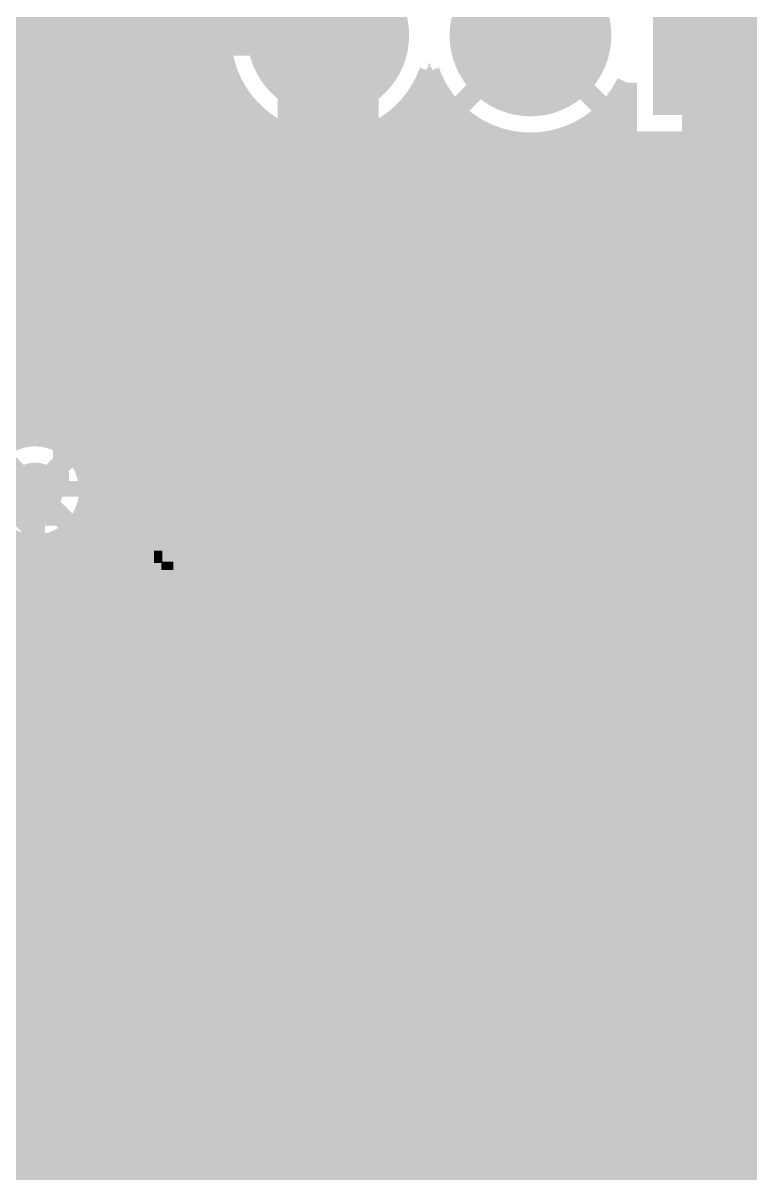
# Model space of a CAD drawing. Extents: x -5 to 112, y -62 to 71.
# Drawn here: x 66.02 to 75.15, y 39.69 to 54.13 of the extents above; entities that cross this region are included whole.
import ezdxf

# ---------------------------------------------------------------- set-up
doc = ezdxf.new("R2010")
doc.units = 0
doc.header["$MEASUREMENT"] = 0
doc.layers.get('0').update_dxf_attribs({"linetype": 'CONTINUOUS'})
for name, color, linetype in [('25-336-0_BOT', 7, 'CONTINUOUS'), ('25-336-0_DRD', 7, 'CONTINUOUS'), ('25-336-0_DRL', 2, 'CONTINUOUS'), ('25-336-0_IN1', 4, 'CONTINUOUS'), ('25-336-0_IN2', 3, 'CONTINUOUS'), ('25-336-0_SMB', 5, 'CONTINUOUS'), ('25-336-0_SMT', 10, 'CONTINUOUS'), ('25-336-0_SPT', 14, 'CONTINUOUS'), ('25-336-0_SST', 9, 'CONTINUOUS'), ('25-336-0_TOP', 12, 'CONTINUOUS'), ('THRUHOLE_TAP', 8, 'CONTINUOUS')]:
    doc.layers.add(name, color=color, linetype=linetype)

# ---------------------------------------------------------------- blocks, each defined once
blk = doc.blocks.new('ROUND_14')
at = {"const_width": 1.016}
blk.add_lwpolyline([(-0.508, 0, 1), (0.508, 0, 1)], format="xyb", close=True, dxfattribs=at)
blk = doc.blocks.new('SQUARE_19')
blk.add_solid([(0.99949, 0.99949), (0.99949, -0.99949), (-0.99949, 0.99949), (-0.99949, -0.99949)])
blk = doc.blocks.new('ROUND_11')
at = {"const_width": 0.35052}
blk.add_lwpolyline([(-0.17526, 0, 1), (0.17526, 0, 1)], format="xyb", close=True, dxfattribs=at)
blk = doc.blocks.new('ROUND_75')
at = {"const_width": 0.54991}
blk.add_lwpolyline([(-0.274954, 0, 1), (0.274954, 0, 1)], format="xyb", close=True, dxfattribs=at)
blk = doc.blocks.new('ROUND_81')
at = {"const_width": 0.10033}
blk.add_lwpolyline([(-0.050164, 0, 1), (0.050164, 0, 1)], format="xyb", close=True, dxfattribs=at)
blk = doc.blocks.new('ROUND_82')
at = {"const_width": 0.10033}
blk.add_lwpolyline([(-0.050164, 0, 1), (0.050164, 0, 1)], format="xyb", close=True, dxfattribs=at)
blk = doc.blocks.new('ROUND_65')
at = {"const_width": 0.35052}
blk.add_lwpolyline([(-0.17526, 0, 1), (0.17526, 0, 1)], format="xyb", close=True, dxfattribs=at)
blk = doc.blocks.new('ROUND_68')
at = {"const_width": 0.35052}
blk.add_lwpolyline([(-0.17526, 0, 1), (0.17526, 0, 1)], format="xyb", close=True, dxfattribs=at)
blk = doc.blocks.new('RECTANGLE_2')
blk.add_solid([(0.4826, 0.4064), (0.4826, -0.4064), (-0.4826, 0.4064), (-0.4826, -0.4064)])
blk = doc.blocks.new('RECTANGLE_8')
blk.add_solid([(1.12522, 1.14935), (1.12522, -1.14935), (-1.12522, 1.14935), (-1.12522, -1.14935)])
blk = doc.blocks.new('RECTANGLE_20')
blk.add_solid([(0.63627, 0.51308), (0.63627, -0.51308), (-0.63627, 0.51308), (-0.63627, -0.51308)])
blk = doc.blocks.new('ROUND_73')
at = {"const_width": 0.10033}
blk.add_lwpolyline([(-0.050164, 0, 1), (0.050164, 0, 1)], format="xyb", close=True, dxfattribs=at)

msp = doc.modelspace()

# ---------------------------------------------------------------- linework, layer by layer
at = {"layer": '25-336-0_BOT', "const_width": 0.254}
for points in [[(65.9892, 70.231), (65.9892, 48.91532)], [(66.2178, 70.231), (66.2178, 48.93818)], [(66.4464, 70.231), (66.4464, 48.87976)], [(66.675, 70.231), (66.675, 48.71212)], [(66.9036, 70.231), (66.9036, 29.3116)], [(67.1322, 70.231), (67.1322, 29.35732)], [(67.3608, 70.231), (67.3608, 29.36748)], [(67.5894, 70.231), (67.5894, 29.34208)], [(67.818, 70.231), (67.818, 29.27604)], [(68.0466, 70.231), (68.0466, 29.16428)], [(68.2752, 70.231), (68.2752, 28.9941)], [(68.5038, 70.231), (68.5038, 28.7274)], [(71.4375, 54.9275), (72.39, 53.975)], [(73.3425, 54.9275), (72.39, 53.975)], [(68.51904, 54.1782), (60.98032, 54.1782)], [(68.5038, 53.9496), (60.86856, 53.9496)], [(71.4375, 53.0225), (72.39, 53.975)], [(73.3425, 53.0225), (72.39, 53.975)], [(68.52666, 53.721), (60.5663, 53.721)], [(68.5927, 53.4924), (53.48732, 53.4924)], [(71.1327, 53.4924), (71.1073, 53.4924)], [(73.59904, 53.38318), (73.59904, 52.64404)], [(68.707, 53.2638), (54.1274, 53.2638)], [(68.7324, 53.22316), (68.7324, 28.08732)], [(71.247, 53.2638), (70.993, 53.2638)], [(71.0184, 53.30698), (71.0184, 29.37002)], [(71.247, 53.2638), (71.247, 29.37002)], [(73.533, 53.2638), (73.533, 29.37002)], [(73.59904, 53.2638), (73.533, 53.2638)], [(68.8848, 53.0352), (54.3941, 53.0352)], [(71.4248, 53.0352), (70.81266, 53.0352)], [(73.59904, 53.0352), (73.35266, 53.0352)], [(68.961, 52.96408), (68.961, 27.432)], [(70.7898, 53.0098), (70.7898, 27.432)], [(71.4756, 52.98694), (71.4756, 29.37002)], [(73.3044, 52.98694), (73.3044, 29.37002)], [(69.18198, 52.8066), (54.56428, 52.8066)], [(69.1896, 52.80152), (69.1896, 27.432)], [(71.72198, 52.8066), (70.51802, 52.8066)], [(70.5612, 52.832), (70.5612, 27.432)], [(71.7042, 52.81676), (71.7042, 29.37002)], [(73.59904, 52.8066), (73.05802, 52.8066)], [(73.0758, 52.81676), (73.0758, 29.37002)], [(69.4182, 52.69992), (69.4182, 27.432)], [(69.6468, 52.64404), (69.6468, 27.432)], [(69.8754, 52.6288), (69.8754, 27.432)], [(70.104, 52.65166), (70.104, 27.432)], [(70.3326, 52.7177), (70.3326, 27.432)], [(71.9328, 52.70754), (71.9328, 29.37002)], [(72.1614, 52.64912), (72.1614, 29.37002)], [(72.39, 52.6288), (72.39, 29.37002)], [(72.6186, 52.64912), (72.6186, 29.37002)], [(72.8472, 52.70754), (72.8472, 29.37002)], [(76.26096, 52.64404), (73.59904, 52.64404)], [(73.7616, 52.64404), (73.7616, 29.37002)], [(73.9902, 52.64404), (73.9902, 27.432)], [(74.2188, 52.64404), (74.2188, 27.432)], [(74.4474, 52.64404), (74.4474, 27.432)], [(74.676, 52.64404), (74.676, 27.432)], [(74.9046, 52.64404), (74.9046, 27.432)], [(75.1332, 52.64404), (75.1332, 27.432)], [(91.74988, 52.578), (54.67604, 52.578)], [(91.78544, 52.3494), (54.74208, 52.3494)], [(91.85402, 52.1208), (54.76748, 52.1208)], [(91.96578, 51.8922), (54.75732, 51.8922)], [(90.18778, 51.6636), (54.7116, 51.6636)], [(89.82202, 51.435), (54.62016, 51.435)], [(89.59596, 51.2064), (54.48046, 51.2064)], [(89.44356, 50.9778), (54.26202, 50.9778)], [(89.33942, 50.7492), (53.88864, 50.7492)], [(89.27592, 50.5206), (51.9557, 50.5206)], [(89.24544, 50.292), (52.0954, 50.292)], [(89.25052, 50.0634), (52.324, 50.0634)], [(89.28862, 49.8348), (52.5526, 49.8348)], [(89.35974, 49.6062), (61.81598, 49.6062)], [(89.47404, 49.3776), (62.04712, 49.3776)], [(89.64168, 49.149), (62.13602, 49.149)], [(66.00444, 48.9204), (62.13856, 48.9204)], [(89.8906, 48.9204), (66.32702, 48.9204)], [(90.3224, 48.6918), (66.69278, 48.6918)], [(91.9353, 48.4632), (66.8147, 48.4632)], [(66.167, 36.957), (66.167, 48.26)], [(91.8337, 48.2346), (66.84518, 48.2346)], [(91.77274, 48.006), (66.79692, 48.006)], [(66.6242, 47.75708), (66.6242, 37.45992)], [(91.7448, 47.7774), (66.64452, 47.7774)], [(66.675, 47.80788), (66.675, 37.40912)], [(91.75242, 47.5488), (66.6242, 47.5488)], [(91.79052, 47.3202), (66.6242, 47.3202)], [(91.86672, 47.0916), (66.6242, 47.0916)], [(91.98356, 46.863), (66.6242, 46.863)], [(92.15374, 46.6344), (66.6242, 46.6344)], [(92.41028, 46.4058), (66.6242, 46.4058)], [(92.86748, 46.1772), (66.6242, 46.1772)], [(99.2886, 45.9486), (66.6242, 45.9486)], [(99.06, 45.72), (66.6242, 45.72)], [(98.8314, 45.4914), (66.6242, 45.4914)], [(98.6028, 45.2628), (66.6242, 45.2628)], [(98.3742, 45.0342), (66.6242, 45.0342)], [(98.298, 44.8056), (66.6242, 44.8056)], [(98.298, 44.577), (66.6242, 44.577)], [(98.298, 44.3484), (66.6242, 44.3484)], [(98.298, 44.1198), (66.6242, 44.1198)], [(98.298, 43.8912), (66.6242, 43.8912)], [(98.298, 43.6626), (66.6242, 43.6626)], [(98.298, 43.434), (66.6242, 43.434)], [(98.298, 43.2054), (66.6242, 43.2054)], [(98.298, 42.9768), (66.6242, 42.9768)], [(98.298, 42.7482), (66.6242, 42.7482)], [(98.298, 42.5196), (66.6242, 42.5196)], [(98.298, 42.291), (66.6242, 42.291)], [(98.298, 42.0624), (66.6242, 42.0624)], [(98.298, 41.8338), (66.6242, 41.8338)], [(98.298, 41.6052), (66.6242, 41.6052)], [(98.298, 41.3766), (66.6242, 41.3766)], [(98.298, 41.148), (66.6242, 41.148)], [(98.298, 40.9194), (66.6242, 40.9194)], [(98.298, 40.6908), (66.6242, 40.6908)], [(98.298, 40.4622), (66.6242, 40.4622)], [(98.298, 40.2336), (66.6242, 40.2336)], [(87.81288, 40.005), (66.6242, 40.005)], [(87.64524, 39.7764), (66.6242, 39.7764)]]:
    msp.add_lwpolyline(points, dxfattribs=at)
for points in [[(69.85, 55.3212, 0.4142136), (68.5038, 53.975)], [(68.5038, 53.975, 0.4142136), (69.85, 52.6288)], [(69.85, 52.6288, 0.3182174), (71.12, 53.52796)], [(71.12, 53.52796, 0.3182175), (72.39, 52.6288)], [(72.39, 52.6288, 0.2863608), (73.59904, 53.38318)], [(66.167, 48.94072, 0.4142136), (65.48628, 48.26)], [(66.84772, 48.26, 0.4142136), (66.167, 48.94072)], [(66.6242, 47.75708, 0.2113087), (66.84668, 48.26)]]:
    msp.add_lwpolyline(points, format="xyb", dxfattribs=at)
at = {"layer": '25-336-0_DRD', "const_width": 0.254}
for points in [[(69.215, 54.61), (69.215, 53.34)], [(69.85, 54.61), (69.85, 53.34)], [(70.485, 53.34), (70.485, 54.61)], [(71.755, 54.61), (71.755, 53.34)], [(72.39, 54.61), (72.39, 53.34)], [(73.025, 53.34), (73.025, 54.61)], [(74.295, 54.61), (74.295, 53.34)], [(74.93, 54.61), (74.93, 53.34)], [(70.485, 53.975), (69.215, 53.975)], [(73.025, 53.975), (71.755, 53.975)], [(75.565, 53.975), (74.295, 53.975)], [(69.215, 53.34), (70.485, 53.34)], [(71.755, 53.34), (73.025, 53.34)], [(74.295, 53.34), (75.565, 53.34)], [(68.1482, 51.3588), (65.6082, 48.8188)], [(68.1482, 48.8188), (65.6082, 51.3588)], [(68.1482, 51.3588), (65.6082, 48.8188)], [(68.1482, 48.8188), (65.6082, 51.3588)], [(68.1482, 51.3588), (65.6082, 48.8188)], [(68.1482, 48.8188), (65.6082, 51.3588)], [(66.167, 50.292), (63.627, 47.752)], [(66.167, 47.752), (63.627, 50.292)], [(67.437, 49.53), (64.897, 46.99)], [(67.437, 46.99), (64.897, 49.53)], [(73.66, 45.72), (71.12, 43.18)], [(73.66, 43.18), (71.12, 45.72)], [(73.66, 45.72), (71.12, 43.18)], [(73.66, 43.18), (71.12, 45.72)], [(68.48856, 42.6339), (65.94856, 40.0939)], [(68.48856, 40.0939), (65.94856, 42.6339)], [(72.4789, 42.6339), (69.9389, 40.0939)], [(72.4789, 40.0939), (69.9389, 42.6339)], [(75.0062, 42.4688), (72.4662, 39.9288)], [(75.0062, 39.9288), (72.4662, 42.4688)], [(75.0062, 42.4688), (72.4662, 39.9288)], [(75.0062, 39.9288), (72.4662, 42.4688)]]:
    msp.add_lwpolyline(points, dxfattribs=at)
at = {"layer": '25-336-0_IN1', "const_width": 0.254}
for points in [[(66.0146, 69.85), (66.0146, 48.92294)], [(66.2432, 69.85), (66.2432, 48.93564)], [(66.4718, 69.85), (66.4718, 48.86706)], [(66.7004, 69.85), (66.7004, 48.68164)], [(66.929, 69.85), (66.929, 29.31668)], [(67.1576, 69.85), (67.1576, 29.3624)], [(67.3862, 69.85), (67.3862, 29.36748)], [(67.6148, 69.85), (67.6148, 29.337)], [(67.8434, 69.85), (67.8434, 29.26588)], [(68.072, 69.85), (68.072, 29.14904)], [(68.3006, 69.85), (68.3006, 28.97124)], [(68.5292, 69.85), (68.5292, 54.23408)], [(71.4375, 54.9275), (72.39, 53.975)], [(73.3425, 54.9275), (72.39, 53.975)], [(68.51904, 54.1782), (60.98032, 54.1782)], [(68.5038, 53.9496), (60.86856, 53.9496)], [(71.4375, 53.0225), (72.39, 53.975)], [(73.3425, 53.0225), (72.39, 53.975)], [(68.52666, 53.721), (60.5663, 53.721)], [(68.5292, 53.71338), (68.5292, 28.68676)], [(68.5927, 53.4924), (53.48732, 53.4924)], [(71.1327, 53.4924), (71.1073, 53.4924)], [(71.0438, 53.3527), (71.0438, 29.37002)], [(73.59904, 53.38318), (73.59904, 52.64404)], [(68.707, 53.2638), (54.1274, 53.2638)], [(68.7578, 53.1876), (68.7578, 28.067)], [(71.247, 53.2638), (70.993, 53.2638)], [(71.2724, 53.22316), (71.2724, 29.37002)], [(73.59904, 53.2638), (73.533, 53.2638)], [(73.5584, 53.30698), (73.5584, 29.37002)], [(68.8848, 53.0352), (54.3941, 53.0352)], [(71.4248, 53.0352), (70.81266, 53.0352)], [(70.8152, 53.0352), (70.8152, 28.067)], [(73.59904, 53.0352), (73.35266, 53.0352)], [(68.9864, 52.94122), (68.9864, 28.067)], [(71.501, 52.96408), (71.501, 29.37002)], [(73.3298, 53.0098), (73.3298, 29.37002)], [(69.18198, 52.8066), (54.56428, 52.8066)], [(69.215, 52.78882), (69.215, 28.067)], [(71.72198, 52.8066), (70.51802, 52.8066)], [(70.5866, 52.84724), (70.5866, 28.067)], [(71.7296, 52.80152), (71.7296, 29.37002)], [(73.59904, 52.8066), (73.05802, 52.8066)], [(73.1012, 52.832), (73.1012, 29.37002)], [(69.4436, 52.6923), (69.4436, 28.067)], [(69.6722, 52.63896), (69.6722, 28.067)], [(69.9008, 52.6288), (69.9008, 28.067)], [(70.1294, 52.65674), (70.1294, 28.067)], [(70.358, 52.72786), (70.358, 28.067)], [(71.9582, 52.69992), (71.9582, 29.37002)], [(72.1868, 52.64404), (72.1868, 29.37002)], [(72.4154, 52.6288), (72.4154, 29.37002)], [(72.644, 52.65166), (72.644, 29.37002)], [(72.8726, 52.7177), (72.8726, 29.37002)], [(76.26096, 52.64404), (73.59904, 52.64404)], [(73.787, 52.64404), (73.787, 29.37002)], [(74.0156, 52.64404), (74.0156, 28.067)], [(74.2442, 52.64404), (74.2442, 28.067)], [(74.4728, 52.64404), (74.4728, 28.067)], [(74.7014, 52.64404), (74.7014, 28.067)], [(74.93, 52.64404), (74.93, 28.067)], [(75.1586, 52.64404), (75.1586, 28.067)], [(91.74988, 52.578), (54.67604, 52.578)], [(91.78544, 52.3494), (54.74208, 52.3494)], [(91.85402, 52.1208), (54.76748, 52.1208)], [(91.96578, 51.8922), (54.75732, 51.8922)], [(90.18778, 51.6636), (54.7116, 51.6636)], [(89.82202, 51.435), (54.62016, 51.435)], [(89.59596, 51.2064), (54.48046, 51.2064)], [(89.44356, 50.9778), (54.26202, 50.9778)], [(89.33942, 50.7492), (53.88864, 50.7492)], [(89.27592, 50.5206), (45.88764, 50.5206)], [(89.24544, 50.292), (33.83788, 50.292)], [(89.25052, 50.0634), (33.57372, 50.0634)], [(89.28862, 49.8348), (31.3182, 49.8348)], [(89.35974, 49.6062), (61.81598, 49.6062)], [(89.47404, 49.3776), (62.04712, 49.3776)], [(89.64168, 49.149), (62.13602, 49.149)], [(66.00444, 48.9204), (62.13856, 48.9204)], [(89.8906, 48.9204), (66.32702, 48.9204)], [(90.3224, 48.6918), (66.69278, 48.6918)], [(91.9353, 48.4632), (66.8147, 48.4632)], [(91.8337, 48.2346), (66.84518, 48.2346)], [(91.77274, 48.006), (66.79692, 48.006)], [(66.7004, 47.83836), (66.7004, 37.37864)], [(91.7448, 47.7774), (66.64452, 47.7774)], [(91.75242, 47.5488), (64.2874, 47.5488)], [(66.0146, 47.59706), (66.0146, 37.61994)], [(66.2432, 47.58436), (66.2432, 37.63264)], [(66.4718, 47.65294), (66.4718, 37.56406)], [(91.79052, 47.3202), (64.5541, 47.3202)], [(91.86672, 47.0916), (64.72428, 47.0916)], [(91.98356, 46.863), (64.83604, 46.863)], [(92.15374, 46.6344), (64.90208, 46.6344)], [(92.41028, 46.4058), (64.92748, 46.4058)], [(92.86748, 46.1772), (64.91732, 46.1772)], [(99.441, 45.9486), (64.8716, 45.9486)], [(99.441, 45.72), (64.78016, 45.72)], [(99.441, 45.4914), (64.64046, 45.4914)], [(99.441, 45.2628), (64.42202, 45.2628)], [(99.441, 45.0342), (64.04864, 45.0342)], [(99.441, 44.8056), (55.15864, 44.8056)], [(99.441, 44.577), (53.0479, 44.577)], [(99.441, 44.3484), (53.07838, 44.3484)], [(99.441, 44.1198), (60.83808, 44.1198)], [(99.441, 43.8912), (61.04636, 43.8912)], [(99.441, 43.6626), (61.12256, 43.6626)], [(99.441, 43.434), (61.12002, 43.434)], [(99.441, 43.2054), (61.03112, 43.2054)], [(99.441, 42.9768), (60.79998, 42.9768)], [(99.441, 42.7482), (42.42308, 42.7482)], [(99.4156, 42.5196), (36.99002, 42.5196)], [(99.187, 42.291), (34.95802, 42.291)], [(98.9584, 42.0624), (34.86912, 42.0624)], [(98.7298, 41.8338), (51.1175, 41.8338)], [(98.5012, 41.6052), (51.41976, 41.6052)], [(98.2726, 41.3766), (51.53152, 41.3766)], [(98.044, 41.148), (51.55438, 41.148)], [(97.8154, 40.9194), (51.49596, 40.9194)], [(97.5868, 40.6908), (51.32832, 40.6908)], [(97.3582, 40.4622), (61.81598, 40.4622)], [(97.1296, 40.2336), (62.04712, 40.2336)], [(87.81288, 40.005), (62.13602, 40.005)], [(87.64524, 39.7764), (62.13856, 39.7764)]]:
    msp.add_lwpolyline(points, dxfattribs=at)
for points in [[(69.85, 55.3212, 0.4142136), (68.5038, 53.975)], [(68.5038, 53.975, 0.4142136), (69.85, 52.6288)], [(69.85, 52.6288, 0.3182174), (71.12, 53.52796)], [(71.12, 53.52796, 0.3182175), (72.39, 52.6288)], [(72.39, 52.6288, 0.2863608), (73.59904, 53.38318)], [(66.167, 48.94072, 0.4142136), (65.48628, 48.26)], [(66.84772, 48.26, 0.4142136), (66.167, 48.94072)], [(65.48628, 48.26, 0.4142136), (66.167, 47.57928)], [(66.167, 47.57928, 0.4142136), (66.84772, 48.26)]]:
    msp.add_lwpolyline(points, format="xyb", dxfattribs=at)
at = {"layer": '25-336-0_IN2', "const_width": 0.254}
for points in [[(66.0146, 69.85), (66.0146, 48.92294)], [(66.2432, 69.85), (66.2432, 48.93564)], [(66.4718, 69.85), (66.4718, 48.86706)], [(66.7004, 69.85), (66.7004, 48.68164)], [(66.929, 69.85), (66.929, 29.31668)], [(67.1576, 69.85), (67.1576, 29.3624)], [(67.3862, 69.85), (67.3862, 29.36748)], [(67.6148, 69.85), (67.6148, 29.337)], [(67.8434, 69.85), (67.8434, 29.26588)], [(68.072, 69.85), (68.072, 29.14904)], [(68.3006, 69.85), (68.3006, 28.97124)], [(68.5292, 69.85), (68.5292, 54.23408)], [(71.4375, 54.9275), (72.39, 53.975)], [(73.3425, 54.9275), (72.39, 53.975)], [(68.51904, 54.1782), (60.98032, 54.1782)], [(68.5038, 53.9496), (60.86856, 53.9496)], [(71.4375, 53.0225), (72.39, 53.975)], [(73.3425, 53.0225), (72.39, 53.975)], [(68.52666, 53.721), (60.5663, 53.721)], [(68.5292, 53.71338), (68.5292, 28.68676)], [(68.5927, 53.4924), (53.48732, 53.4924)], [(71.1327, 53.4924), (71.1073, 53.4924)], [(71.0438, 53.3527), (71.0438, 29.37002)], [(73.59904, 53.38318), (73.59904, 52.64404)], [(68.707, 53.2638), (54.1274, 53.2638)], [(68.7578, 53.1876), (68.7578, 28.067)], [(71.247, 53.2638), (70.993, 53.2638)], [(71.2724, 53.22316), (71.2724, 29.37002)], [(73.59904, 53.2638), (73.533, 53.2638)], [(73.5584, 53.30698), (73.5584, 29.37002)], [(68.8848, 53.0352), (54.3941, 53.0352)], [(71.4248, 53.0352), (70.81266, 53.0352)], [(70.8152, 53.0352), (70.8152, 28.067)], [(73.59904, 53.0352), (73.35266, 53.0352)], [(68.9864, 52.94122), (68.9864, 28.067)], [(71.501, 52.96408), (71.501, 29.37002)], [(73.3298, 53.0098), (73.3298, 29.37002)], [(69.18198, 52.8066), (54.56428, 52.8066)], [(69.215, 52.78882), (69.215, 28.067)], [(71.72198, 52.8066), (70.51802, 52.8066)], [(70.5866, 52.84724), (70.5866, 28.067)], [(71.7296, 52.80152), (71.7296, 29.37002)], [(73.59904, 52.8066), (73.05802, 52.8066)], [(73.1012, 52.832), (73.1012, 29.37002)], [(69.4436, 52.6923), (69.4436, 28.067)], [(69.6722, 52.63896), (69.6722, 28.067)], [(69.9008, 52.6288), (69.9008, 28.067)], [(70.1294, 52.65674), (70.1294, 28.067)], [(70.358, 52.72786), (70.358, 28.067)], [(71.9582, 52.69992), (71.9582, 29.37002)], [(72.1868, 52.64404), (72.1868, 29.37002)], [(72.4154, 52.6288), (72.4154, 29.37002)], [(72.644, 52.65166), (72.644, 29.37002)], [(72.8726, 52.7177), (72.8726, 29.37002)], [(76.26096, 52.64404), (73.59904, 52.64404)], [(73.787, 52.64404), (73.787, 29.37002)], [(74.0156, 52.64404), (74.0156, 28.067)], [(74.2442, 52.64404), (74.2442, 28.067)], [(74.4728, 52.64404), (74.4728, 28.067)], [(74.7014, 52.64404), (74.7014, 28.067)], [(74.93, 52.64404), (74.93, 28.067)], [(75.1586, 52.64404), (75.1586, 28.067)], [(91.74988, 52.578), (54.67604, 52.578)], [(91.78544, 52.3494), (54.74208, 52.3494)], [(91.85402, 52.1208), (54.76748, 52.1208)], [(91.96578, 51.8922), (54.75732, 51.8922)], [(90.18778, 51.6636), (54.7116, 51.6636)], [(89.82202, 51.435), (54.62016, 51.435)], [(89.59596, 51.2064), (54.48046, 51.2064)], [(89.44356, 50.9778), (54.26202, 50.9778)], [(89.33942, 50.7492), (53.88864, 50.7492)], [(89.27592, 50.5206), (45.88764, 50.5206)], [(89.24544, 50.292), (33.83788, 50.292)], [(89.25052, 50.0634), (33.57372, 50.0634)], [(89.28862, 49.8348), (-3.937, 49.8348)], [(89.35974, 49.6062), (61.81598, 49.6062)], [(89.47404, 49.3776), (62.04712, 49.3776)], [(89.64168, 49.149), (62.13602, 49.149)], [(66.00444, 48.9204), (62.13856, 48.9204)], [(89.8906, 48.9204), (66.32702, 48.9204)], [(90.3224, 48.6918), (66.69278, 48.6918)], [(91.9353, 48.4632), (66.8147, 48.4632)], [(91.8337, 48.2346), (66.84518, 48.2346)], [(91.77274, 48.006), (66.79692, 48.006)], [(66.7004, 47.83836), (66.7004, 37.37864)], [(91.7448, 47.7774), (66.64452, 47.7774)], [(91.75242, 47.5488), (64.2874, 47.5488)], [(66.0146, 47.59706), (66.0146, 37.61994)], [(66.2432, 47.58436), (66.2432, 37.63264)], [(66.4718, 47.65294), (66.4718, 37.56406)], [(91.79052, 47.3202), (64.5541, 47.3202)], [(91.86672, 47.0916), (64.72428, 47.0916)], [(91.98356, 46.863), (64.83604, 46.863)], [(92.15374, 46.6344), (64.90208, 46.6344)], [(92.41028, 46.4058), (64.92748, 46.4058)], [(92.86748, 46.1772), (64.91732, 46.1772)], [(99.441, 45.9486), (64.8716, 45.9486)], [(99.441, 45.72), (64.78016, 45.72)], [(99.441, 45.4914), (64.64046, 45.4914)], [(99.441, 45.2628), (64.42202, 45.2628)], [(99.441, 45.0342), (64.04864, 45.0342)], [(99.441, 44.8056), (55.15864, 44.8056)], [(99.441, 44.577), (53.0479, 44.577)], [(99.441, 44.3484), (53.07838, 44.3484)], [(99.441, 44.1198), (60.83808, 44.1198)], [(99.441, 43.8912), (61.04636, 43.8912)], [(99.441, 43.6626), (61.12256, 43.6626)], [(99.441, 43.434), (61.12002, 43.434)], [(99.441, 43.2054), (61.03112, 43.2054)], [(99.441, 42.9768), (60.79998, 42.9768)], [(99.441, 42.7482), (42.42308, 42.7482)], [(99.4156, 42.5196), (36.99002, 42.5196)], [(99.187, 42.291), (34.95802, 42.291)], [(98.9584, 42.0624), (34.86912, 42.0624)], [(98.7298, 41.8338), (51.1175, 41.8338)], [(98.5012, 41.6052), (51.41976, 41.6052)], [(98.2726, 41.3766), (51.53152, 41.3766)], [(98.044, 41.148), (51.55438, 41.148)], [(97.8154, 40.9194), (51.49596, 40.9194)], [(97.5868, 40.6908), (51.32832, 40.6908)], [(97.3582, 40.4622), (61.81598, 40.4622)], [(97.1296, 40.2336), (62.04712, 40.2336)], [(87.81288, 40.005), (62.13602, 40.005)], [(87.64524, 39.7764), (62.13856, 39.7764)]]:
    msp.add_lwpolyline(points, dxfattribs=at)
for points in [[(69.85, 55.3212, 0.4142136), (68.5038, 53.975)], [(68.5038, 53.975, 0.4142136), (69.85, 52.6288)], [(69.85, 52.6288, 0.3182174), (71.12, 53.52796)], [(71.12, 53.52796, 0.3182175), (72.39, 52.6288)], [(72.39, 52.6288, 0.2863608), (73.59904, 53.38318)], [(66.167, 48.94072, 0.4142136), (65.48628, 48.26)], [(66.84772, 48.26, 0.4142136), (66.167, 48.94072)], [(65.48628, 48.26, 0.4142136), (66.167, 47.57928)], [(66.167, 47.57928, 0.4142136), (66.84772, 48.26)]]:
    msp.add_lwpolyline(points, format="xyb", dxfattribs=at)
at = {"layer": '25-336-0_SST'}
for points, const_width in [([(78.28534, 55.97398), (78.29042, 56.17464), (66.49466, 56.17464), (66.49466, 48.28032), (78.28534, 48.28032), (78.28534, 55.97398)], 0.20066), ([(64.95542, 53.5051), (64.95542, 53.98008), (65.63106, 53.5051), (65.80124, 53.5051), (65.97142, 53.56606), (65.97142, 53.92166), (65.80124, 53.98008)], 0.1524), ([(64.95542, 52.96408), (65.12306, 53.08346), (65.29324, 53.14188), (65.63106, 53.14188), (65.80124, 53.08346), (65.97142, 52.96408), (65.97142, 52.8447), (65.80124, 52.72786), (65.63106, 52.6669), (65.29324, 52.6669), (65.12306, 52.72786), (64.95542, 52.8447), (64.95542, 52.96408)], 0.1524), ([(66.2305, 49.3395), (66.2305, 52.2605), (64.5922, 52.2605), (64.5922, 49.3395), (66.2305, 49.3395)], 0.1524), ([(66.77406, 47.41926), (65.92824, 47.41926), (65.75806, 47.48022), (65.75806, 47.83582), (65.92824, 47.89424), (66.77406, 47.89424)], 0.1524), ([(73.2155, 44.8945), (73.2155, 47.8155), (71.5772, 47.8155), (71.5772, 44.8945), (73.2155, 44.8945)], 0.1524), ([(75.565, 43.942), (74.295, 43.942), (74.041, 44.196), (74.041, 47.498), (75.819, 47.498), (75.819, 44.196), (75.565, 43.942)], 0.1524), ([(67.7672, 47.42688), (67.66052, 47.42688)], 0.1524), ([(67.691, 47.43704), (67.691, 47.19066)], 0.1524), ([(67.82816, 47.36592), (67.82816, 47.26178)], 0.1524), ([(67.83832, 47.28972), (67.59194, 47.28972)], 0.1524), ([(66.26606, 46.64202), (66.43624, 46.58106), (66.60642, 46.58106), (66.77406, 46.64202), (66.77406, 46.99762), (66.60642, 47.05604), (66.43624, 47.05604), (66.26606, 46.99762), (66.26606, 46.64202), (66.09842, 46.58106), (65.92824, 46.58106), (65.75806, 46.64202), (65.75806, 46.99762), (65.92824, 47.05604), (66.09842, 47.05604), (66.26606, 46.99762)], 0.1524), ([(67.91452, 46.81474), (67.6148, 46.81474), (67.6148, 40.81526), (67.91452, 40.81526)], 0.1524), ([(70.51548, 46.81474), (70.8152, 46.81474), (70.8152, 40.81526), (70.51548, 40.81526)], 0.1524), ([(75.819, 45.466), (74.041, 45.466)], 0.1524), ([(67.6275, 44.958), (67.6275, 44.6405)], 0.1524), ([(70.8025, 44.958), (67.6275, 44.958)], 0.1524), ([(70.8025, 44.87926), (67.6275, 44.87926)], 0.1524), ([(67.7291, 44.958), (67.7291, 44.6405)], 0.1524), ([(67.86626, 44.958), (67.86626, 44.6405)], 0.1524), ([(68.00342, 44.958), (68.00342, 44.6405)], 0.1524), ([(68.14058, 44.958), (68.14058, 44.6405)], 0.1524), ([(68.27774, 44.958), (68.27774, 44.6405)], 0.1524), ([(68.4149, 44.958), (68.4149, 44.6405)], 0.1524), ([(68.55206, 44.958), (68.55206, 44.6405)], 0.1524), ([(68.68922, 44.958), (68.68922, 44.6405)], 0.1524), ([(68.82638, 44.958), (68.82638, 44.6405)], 0.1524), ([(68.96354, 44.958), (68.96354, 44.6405)], 0.1524), ([(69.1007, 44.958), (69.1007, 44.6405)], 0.1524), ([(69.23786, 44.958), (69.23786, 44.6405)], 0.1524), ([(69.37502, 44.958), (69.37502, 44.6405)], 0.1524), ([(69.51218, 44.958), (69.51218, 44.6405)], 0.1524), ([(69.64934, 44.958), (69.64934, 44.6405)], 0.1524), ([(69.7865, 44.958), (69.7865, 44.6405)], 0.1524), ([(69.92366, 44.958), (69.92366, 44.6405)], 0.1524), ([(70.06082, 44.958), (70.06082, 44.6405)], 0.1524), ([(70.19798, 44.958), (70.19798, 44.6405)], 0.1524), ([(70.33514, 44.958), (70.33514, 44.6405)], 0.1524), ([(70.4723, 44.958), (70.4723, 44.6405)], 0.1524), ([(70.60946, 44.958), (70.60946, 44.6405)], 0.1524), ([(70.74662, 44.958), (70.74662, 44.6405)], 0.1524), ([(70.8025, 44.958), (70.8025, 44.6405)], 0.1524), ([(70.8025, 44.7421), (67.6275, 44.7421)], 0.1524), ([(70.8025, 44.6405), (67.6275, 44.6405)], 0.1524), ([(71.47306, 44.0563), (71.30542, 44.11726), (71.30542, 44.47286), (71.47306, 44.53128), (72.15124, 44.53128), (72.32142, 44.47286), (72.32142, 44.11726), (72.15124, 44.0563)], 0.1524), ([(66.33972, 43.85818), (66.17208, 43.9166), (66.17208, 44.2722), (66.33972, 44.33062), (67.0179, 44.33062), (67.18808, 44.2722), (67.18808, 43.9166), (67.0179, 43.85818)], 0.1524), ([(72.83196, 44.33062), (72.83196, 43.97502), (73.16978, 43.85818), (73.51014, 43.85818), (73.84796, 43.97502), (73.84796, 44.33062)], 0.1524), ([(72.83196, 44.2722), (73.84796, 44.2722)], 0.1524), ([(71.30542, 43.2181), (71.30542, 43.69308), (71.98106, 43.2181), (72.15124, 43.2181), (72.32142, 43.27906), (72.32142, 43.63466), (72.15124, 43.69308)], 0.1524), ([(66.17208, 43.01998), (66.17208, 43.49242), (66.84772, 43.01998), (67.0179, 43.01998), (67.18808, 43.0784), (67.18808, 43.434), (67.0179, 43.49242)], 0.1524), ([(72.83196, 43.0784), (72.83196, 43.49242), (73.84796, 43.49242)], 0.1524), ([(74.1045, 43.3705), (74.1045, 40.4495), (75.7428, 40.4495), (75.7428, 43.3705), (74.1045, 43.3705)], 0.1524), ([(71.64324, 42.3799), (71.64324, 42.85488), (72.32142, 42.61866), (72.32142, 42.49928), (71.30542, 42.49928)], 0.1524), ([(72.83196, 42.2402), (72.83196, 42.71518), (73.51014, 42.2402), (73.67778, 42.2402), (73.84796, 42.29862), (73.84796, 42.65422), (73.67778, 42.71518)], 0.1524), ([(66.33972, 42.65422), (66.17208, 42.5958), (66.17208, 42.2402), (66.33972, 42.18178), (66.68008, 42.18178), (66.84772, 42.29862), (66.84772, 42.65422), (67.18808, 42.65422), (67.18808, 42.18178)], 0.1524), ([(73.1774, 41.20134), (73.1774, 40.84574), (73.34758, 40.72636), (73.51776, 40.72636), (73.6854, 40.84574), (73.6854, 41.20134), (72.6694, 41.20134)], 0.1524), ([(73.1774, 40.90416), (72.6694, 40.72636)], 0.1524), ([(72.83958, 40.36314), (72.6694, 40.24376), (72.6694, 40.00754), (72.83958, 39.88816), (73.00976, 39.88816), (73.34758, 40.12692), (73.6854, 39.88816), (73.6854, 40.36314)], 0.1524)]:
    msp.add_lwpolyline(points, dxfattribs=dict(at, const_width=const_width))
at = {"layer": '25-336-0_SST', "const_width": 0.1524}
for points in [[(67.71386, 47.43958, 0.4142136), (67.5894, 47.31512)], [(67.5894, 47.31512, 0.4142136), (67.71386, 47.19066)], [(67.84086, 47.31512, 0.4142136), (67.71386, 47.44212)], [(67.71386, 47.18812, 0.4142136), (67.84086, 47.31512)]]:
    msp.add_lwpolyline(points, format="xyb", dxfattribs=at)
at = {"layer": '25-336-0_TOP'}
for points, const_width in [([(71.4375, 54.9275), (72.39, 53.975)], 0.254), ([(73.3425, 54.9275), (72.39, 53.975)], 0.254), ([(62.992, 54.356), (69.469, 54.356), (69.85, 53.975)], 1.27), ([(72.39, 47.0662), (72.517, 47.1932), (72.517, 48.387), (69.85, 51.054), (69.85, 53.975)], 1.27), ([(78.74, 46.26356), (78.74, 46.355), (74.93, 50.165), (74.93, 53.975)], 1.27), ([(71.4375, 53.0225), (72.39, 53.975)], 0.254), ([(73.3425, 53.0225), (72.39, 53.975)], 0.254), ([(68.63588, 53.3908), (64.1858, 53.3908)], 0.254), ([(66.0146, 53.3908), (66.0146, 52.2478)], 0.254), ([(66.2432, 53.3908), (66.2432, 48.93564)], 0.254), ([(66.4718, 53.3908), (66.4718, 48.86706)], 0.254), ([(66.7004, 53.3908), (66.7004, 48.68164)], 0.254), ([(66.929, 53.3908), (66.929, 46.72076)], 0.254), ([(67.1576, 53.3908), (67.1576, 46.72076)], 0.254), ([(67.3862, 53.3908), (67.3862, 46.72076)], 0.254), ([(67.6148, 53.3908), (67.6148, 46.72076)], 0.254), ([(67.8434, 53.3908), (67.8434, 47.74438)], 0.254), ([(68.072, 53.3908), (68.072, 47.74438)], 0.254), ([(68.3006, 53.3908), (68.3006, 47.74438)], 0.254), ([(68.5292, 53.3908), (68.5292, 47.74438)], 0.254), ([(71.0438, 53.3527), (71.0438, 51.22418)], 0.254), ([(71.15302, 53.4416), (71.08444, 53.4416)], 0.254), ([(73.59904, 53.38318), (73.59904, 52.64404)], 0.254), ([(68.74002, 53.213), (57.5818, 53.213)], 0.254), ([(68.7578, 53.1876), (68.7578, 47.74438)], 0.254), ([(71.28002, 53.213), (70.95998, 53.213)], 0.254), ([(71.2724, 53.22316), (71.2724, 50.99558)], 0.254), ([(73.59904, 53.213), (73.49998, 53.213)], 0.254), ([(73.5584, 53.30698), (73.5584, 48.0314)], 0.254), ([(68.8848, 53.0352), (68.8848, 51.054)], 0.254), ([(70.8152, 53.0352), (70.8152, 51.45278)], 0.254), ([(68.8848, 52.9844), (64.1858, 52.9844)], 0.254), ([(71.47814, 52.9844), (70.8152, 52.9844)], 0.254), ([(71.501, 52.96408), (71.501, 50.76698)], 0.254), ([(73.59904, 52.9844), (73.30186, 52.9844)], 0.254), ([(73.3298, 53.0098), (73.3298, 48.9077)], 0.254), ([(68.8848, 52.7558), (64.1858, 52.7558)], 0.254), ([(71.8185, 52.7558), (70.8152, 52.7558)], 0.254), ([(71.7296, 52.80152), (71.7296, 50.53838)], 0.254), ([(73.59904, 52.7558), (72.9615, 52.7558)], 0.254), ([(73.1012, 52.832), (73.1012, 49.16678)], 0.254), ([(71.9582, 52.69992), (71.9582, 50.30978)], 0.254), ([(72.1868, 52.64404), (72.1868, 50.08118)], 0.254), ([(72.4154, 52.6288), (72.4154, 49.85258)], 0.254), ([(72.644, 52.65166), (72.644, 49.62398)], 0.254), ([(72.8726, 52.7177), (72.8726, 49.39538)], 0.254), ([(73.9648, 52.64404), (73.59904, 52.64404)], 0.254), ([(73.787, 52.64404), (73.787, 48.0314)], 0.254), ([(73.9648, 52.64404), (73.9648, 50.165)], 0.254), ([(68.8848, 52.5272), (65.3034, 52.5272)], 0.254), ([(73.9648, 52.5272), (70.8152, 52.5272)], 0.254), ([(68.8848, 52.2986), (65.532, 52.2986)], 0.254), ([(66.2178, 52.2478), (65.5828, 52.2478)], 0.254), ([(66.2178, 52.2478), (66.2178, 50.8254)], 0.254), ([(73.9648, 52.2986), (70.8152, 52.2986)], 0.254), ([(68.8848, 52.07), (66.2178, 52.07)], 0.254), ([(73.9648, 52.07), (70.8152, 52.07)], 0.254), ([(68.8848, 51.8414), (66.2178, 51.8414)], 0.254), ([(73.9648, 51.8414), (70.8152, 51.8414)], 0.254), ([(68.8848, 51.6128), (66.2178, 51.6128)], 0.254), ([(73.9648, 51.6128), (70.8152, 51.6128)], 0.254), ([(70.8152, 51.45278), (73.19264, 49.07534)], 0.254), ([(68.8848, 51.3842), (66.2178, 51.3842)], 0.254), ([(73.9648, 51.3842), (70.88378, 51.3842)], 0.254), ([(68.8848, 51.1556), (66.2178, 51.1556)], 0.254), ([(73.9648, 51.1556), (71.11238, 51.1556)], 0.254), ([(68.89242, 50.927), (66.2178, 50.927)], 0.254), ([(73.9648, 50.927), (71.34098, 50.927)], 0.254), ([(66.2178, 50.8254), (66.2178, 50.7746)], 0.254), ([(66.2178, 50.7746), (66.2178, 49.3522)], 0.254), ([(68.95338, 50.6984), (66.2178, 50.6984)], 0.254), ([(68.9864, 50.6222), (68.9864, 47.74438)], 0.254), ([(73.9648, 50.6984), (71.56958, 50.6984)], 0.254), ([(69.08038, 50.4698), (66.2178, 50.4698)], 0.254), ([(73.9648, 50.4698), (71.79818, 50.4698)], 0.254), ([(69.17436, 50.36566), (71.50608, 48.0314)], 0.254), ([(69.215, 50.32248), (69.215, 47.74438)], 0.254), ([(69.29628, 50.2412), (66.2178, 50.2412)], 0.254), ([(73.9648, 50.2412), (72.02678, 50.2412)], 0.254), ([(66.8782, 50.0888), (65.405, 50.0888)], 0.254), ([(65.405, 50.0888), (66.8782, 50.0888)], 0.254), ([(66.8782, 50.0888), (65.405, 50.0888)], 0.254), ([(66.2178, 50.0888), (65.405, 50.0888)], 0.254), ([(69.52488, 50.0126), (66.2178, 50.0126)], 0.254), ([(69.4436, 50.09388), (69.4436, 47.84344)], 0.254), ([(73.9775, 50.0126), (72.25538, 50.0126)], 0.254), ([(69.6722, 49.86528), (69.6722, 47.9679)], 0.254), ([(74.0156, 49.85512), (74.0156, 48.0314)], 0.254), ([(69.75348, 49.784), (66.2178, 49.784)], 0.254), ([(74.04354, 49.784), (72.48398, 49.784)], 0.254), ([(69.9008, 49.63668), (69.9008, 48.02378)], 0.254), ([(69.98208, 49.5554), (66.2178, 49.5554)], 0.254), ([(74.1807, 49.5554), (72.71258, 49.5554)], 0.254), ([(74.2442, 49.48428), (74.2442, 48.0314)], 0.254), ([(74.25436, 49.47666), (77.28458, 46.4439)], 0.254), ([(70.21068, 49.3268), (64.1858, 49.3268)], 0.254), ([(66.2178, 49.3522), (64.5922, 49.3522)], 0.254), ([(66.0146, 49.3522), (66.0146, 48.92294)], 0.254), ([(70.1294, 49.40808), (70.1294, 48.0314)], 0.254), ([(74.40168, 49.3268), (72.94118, 49.3268)], 0.254), ([(70.358, 49.17948), (70.358, 48.0314)], 0.254), ([(74.4728, 49.25568), (74.4728, 48.0314)], 0.254), ([(66.167, 48.26), (62.992, 48.26), (61.976, 47.244), (61.976, 45.974), (60.833, 44.831), (56.261, 44.831), (53.467, 47.625), (33.528, 47.625), (32.04718, 49.10582), (22.8981, 49.10582)], 0.254), ([(70.43928, 49.0982), (64.1858, 49.0982)], 0.254), ([(74.63028, 49.0982), (73.16978, 49.0982)], 0.254), ([(74.7014, 49.02708), (74.7014, 48.02632)], 0.254), ([(70.66788, 48.8696), (66.46672, 48.8696)], 0.254), ([(70.5866, 48.95088), (70.5866, 48.0314)], 0.254), ([(74.85888, 48.8696), (73.35266, 48.8696)], 0.254), ([(70.8152, 48.72228), (70.8152, 48.0314)], 0.254), ([(74.93, 48.79848), (74.93, 47.97298)], 0.254), ([(70.89648, 48.641), (66.73088, 48.641)], 0.254), ([(75.08748, 48.641), (73.44664, 48.641)], 0.254), ([(75.1586, 48.56988), (75.1586, 47.8536)], 0.254), ([(71.12508, 48.4124), (66.82994, 48.4124)], 0.254), ([(71.0438, 48.49368), (71.0438, 48.0314)], 0.254), ([(75.31608, 48.4124), (73.4822, 48.4124)], 0.254), ([(71.2724, 48.26508), (71.2724, 48.0314)], 0.254), ([(73.4822, 48.387), (73.4822, 48.0314)], 0.254), ([(71.35368, 48.1838), (66.84264, 48.1838)], 0.254), ([(75.54468, 48.1838), (73.4822, 48.1838)], 0.254), ([(71.50608, 48.0314), (70.0151, 48.0314)], 0.254), ([(74.5998, 48.0314), (73.4822, 48.0314)], 0.254), ([(66.7004, 47.83836), (66.7004, 46.72076)], 0.254), ([(69.63918, 47.9552), (66.77406, 47.9552)], 0.254), ([(75.77328, 47.9552), (74.97572, 47.9552)], 0.254), ([(67.75958, 47.7266), (66.58864, 47.7266)], 0.254), ([(69.3293, 47.74438), (67.75958, 47.74438)], 0.254), ([(67.75958, 47.74438), (67.75958, 46.72076)], 0.254), ([(66.0146, 47.59706), (66.0146, 46.72076)], 0.254), ([(66.2432, 47.58436), (66.2432, 46.72076)], 0.254), ([(66.4718, 47.65294), (66.4718, 46.72076)], 0.254), ([(72.39, 47.0662), (70.0151, 47.0662), (69.215, 46.26356)], 1.27), ([(72.39, 47.0662), (74.5998, 47.0662), (74.93, 46.736)], 1.27), ([(67.75958, 47.498), (64.35852, 47.498)], 0.254), ([(67.75958, 47.2694), (64.59982, 47.2694)], 0.254), ([(67.75958, 47.0408), (64.75476, 47.0408)], 0.254), ([(67.75958, 46.8122), (64.85382, 46.8122)], 0.254), ([(67.75958, 46.72076), (64.88176, 46.72076)], 0.254), ([(63.5, 46.355), (63.5889, 46.26356), (69.215, 46.26356)], 0.254), ([(70.67042, 46.101), (70.67042, 44.78528)], 0.254), ([(71.5772, 46.101), (70.67042, 46.101)], 0.254), ([(70.8152, 46.101), (70.8152, 40.3352)], 0.254), ([(71.0438, 46.101), (71.0438, 40.3352)], 0.254), ([(71.2724, 46.101), (71.2724, 40.3352)], 0.254), ([(71.501, 46.101), (71.501, 40.3352)], 0.254), ([(71.5772, 46.101), (71.5772, 44.9072)], 0.254), ([(73.2028, 46.101), (73.2028, 44.9072)], 0.254), ([(73.96226, 46.101), (73.2028, 46.101)], 0.254), ([(73.3298, 46.101), (73.3298, 40.3352)], 0.254), ([(73.5584, 46.101), (73.5584, 40.3352)], 0.254), ([(73.787, 46.101), (73.787, 40.3352)], 0.254), ([(73.96226, 46.101), (73.96226, 45.89272)], 0.254), ([(67.75958, 45.80636), (64.8208, 45.80636)], 0.254), ([(66.0146, 45.80636), (66.0146, 40.3352)], 0.254), ([(66.2432, 45.80636), (66.2432, 40.3352)], 0.254), ([(66.4718, 45.80636), (66.4718, 40.3352)], 0.254), ([(66.7004, 45.80636), (66.7004, 40.3352)], 0.254), ([(66.929, 45.80636), (66.929, 40.3352)], 0.254), ([(67.1576, 45.80636), (67.1576, 40.3352)], 0.254), ([(67.3862, 45.80636), (67.3862, 40.3352)], 0.254), ([(67.6148, 45.80636), (67.6148, 40.3352)], 0.254), ([(67.75958, 45.80636), (67.75958, 44.78528)], 0.254), ([(71.5772, 45.8978), (70.67042, 45.8978)], 0.254), ([(74.44994, 45.8978), (73.2028, 45.8978)], 0.254), ([(74.4601, 45.89272), (73.96226, 45.89272)], 0.254), ([(74.0156, 45.89272), (74.0156, 45.54728)], 0.254), ([(74.2442, 45.89272), (74.2442, 45.54728)], 0.254), ([(74.4728, 45.8851), (74.4728, 45.54728)], 0.254), ([(67.75958, 45.6692), (64.75476, 45.6692)], 0.254), ([(71.5772, 45.6692), (70.67042, 45.6692)], 0.254), ([(77.28458, 45.6692), (73.2028, 45.6692)], 0.254), ([(74.7014, 45.79874), (74.7014, 45.54728)], 0.254), ([(74.93, 45.7708), (74.93, 45.54728)], 0.254), ([(75.1586, 45.79874), (75.1586, 45.54728)], 0.254), ([(71.5772, 45.6438), (72.39, 45.6438)], 0.254), ([(72.39, 44.45), (72.39, 45.6438)], 0.254), ([(72.39, 45.6438), (72.39, 44.45)], 0.254), ([(72.39, 44.9072), (72.39, 45.6438)], 0.254), ([(73.2028, 45.6438), (72.39, 45.6438)], 0.254), ([(73.96226, 45.54728), (73.96226, 43.86072)], 0.254), ([(75.89774, 45.54728), (73.96226, 45.54728)], 0.254), ([(67.75958, 45.4406), (64.59982, 45.4406)], 0.254), ([(71.5772, 45.4406), (70.67042, 45.4406)], 0.254), ([(73.96226, 45.4406), (73.2028, 45.4406)], 0.254), ([(67.75958, 45.212), (64.35852, 45.212)], 0.254), ([(71.5772, 45.212), (70.67042, 45.212)], 0.254), ([(73.96226, 45.212), (73.2028, 45.212)], 0.254), ([(67.75958, 44.9834), (63.90386, 44.9834)], 0.254), ([(71.5772, 44.9834), (70.67042, 44.9834)], 0.254), ([(73.96226, 44.9834), (73.2028, 44.9834)], 0.254), ([(73.2028, 44.9072), (71.5772, 44.9072)], 0.254), ([(71.7296, 44.9072), (71.7296, 40.3352)], 0.254), ([(71.9582, 44.9072), (71.9582, 40.3352)], 0.254), ([(72.1868, 44.9072), (72.1868, 40.3352)], 0.254), ([(72.4154, 44.9072), (72.4154, 40.3352)], 0.254), ([(72.644, 44.9072), (72.644, 40.3352)], 0.254), ([(72.8726, 44.9072), (72.8726, 40.3352)], 0.254), ([(73.1012, 44.9072), (73.1012, 40.3352)], 0.254), ([(73.96226, 44.7548), (61.40196, 44.7548)], 0.254), ([(70.67042, 44.78528), (67.75958, 44.78528)], 0.254), ([(67.8434, 44.78528), (67.8434, 42.84472)], 0.254), ([(68.072, 44.78528), (68.072, 42.84472)], 0.254), ([(68.3006, 44.78528), (68.3006, 42.84472)], 0.254), ([(68.5292, 44.78528), (68.5292, 42.84472)], 0.254), ([(68.7578, 44.78528), (68.7578, 42.84472)], 0.254), ([(68.9864, 44.78528), (68.9864, 42.84472)], 0.254), ([(69.215, 44.78528), (69.215, 42.84472)], 0.254), ([(69.4436, 44.78528), (69.4436, 42.84472)], 0.254), ([(69.6722, 44.78528), (69.6722, 42.84472)], 0.254), ([(69.9008, 44.78528), (69.9008, 42.84472)], 0.254), ([(70.1294, 44.78528), (70.1294, 42.84472)], 0.254), ([(70.358, 44.78528), (70.358, 42.84472)], 0.254), ([(70.5866, 44.78528), (70.5866, 42.84472)], 0.254), ([(74.93, 44.704), (74.93, 42.6212)], 0.254), ([(73.96226, 44.5262), (61.17336, 44.5262)], 0.254), ([(73.96226, 44.2976), (55.40756, 44.2976)], 0.254), ([(73.96226, 44.069), (60.90412, 44.069)], 0.254), ([(74.4728, 43.8404), (61.07176, 43.8404)], 0.254), ([(74.4728, 43.86072), (73.96226, 43.86072)], 0.254), ([(74.0156, 43.86072), (74.0156, 40.3352)], 0.254), ([(74.2442, 43.86072), (74.2442, 43.3578)], 0.254), ([(74.4728, 43.86072), (74.4728, 43.3578)], 0.254), ([(74.4728, 43.86072), (74.4728, 43.3578)], 0.254), ([(74.4728, 43.6118), (61.13018, 43.6118)], 0.254), ([(74.4728, 43.3832), (61.10732, 43.3832)], 0.254), ([(74.1172, 43.3578), (74.1172, 41.9354)], 0.254), ([(74.4728, 43.3578), (74.1172, 43.3578)], 0.254), ([(74.1172, 43.1546), (60.99556, 43.1546)], 0.254), ([(74.1172, 42.926), (60.6933, 42.926)], 0.254), ([(67.75958, 42.84472), (67.75958, 40.3352)], 0.254), ([(70.67042, 42.84472), (67.75958, 42.84472)], 0.254), ([(69.215, 42.84472), (69.215, 41.3639)], 0.254), ([(70.67042, 42.84472), (70.67042, 40.3352)], 0.254), ([(67.75958, 42.6974), (59.24042, 42.6974)], 0.254), ([(74.1172, 42.6974), (70.67042, 42.6974)], 0.254), ([(67.75958, 42.4688), (59.24042, 42.4688)], 0.254), ([(74.1172, 42.4688), (70.67042, 42.4688)], 0.254), ([(67.75958, 42.2402), (59.24042, 42.2402)], 0.254), ([(74.1172, 42.2402), (70.67042, 42.2402)], 0.254), ([(67.75958, 42.0116), (59.24042, 42.0116)], 0.254), ([(74.1172, 42.0116), (70.67042, 42.0116)], 0.254), ([(74.1172, 41.9354), (74.1172, 41.8846)], 0.254), ([(67.75958, 41.783), (59.24042, 41.783)], 0.254), ([(74.1172, 41.783), (70.67042, 41.783)], 0.254), ([(74.1172, 41.8846), (74.1172, 40.4622)], 0.254), ([(67.75958, 41.5544), (59.24042, 41.5544)], 0.254), ([(74.1172, 41.5544), (70.67042, 41.5544)], 0.254), ([(67.21856, 41.3639), (69.215, 41.3639)], 0.254), ([(67.75958, 41.3639), (69.215, 41.3639)], 0.254), ([(69.215, 41.3639), (71.2089, 41.3639), (71.247, 41.402)], 0.254), ([(71.247, 41.402), (71.2089, 41.3639), (69.215, 41.3639)], 0.254), ([(69.215, 41.3639), (71.2089, 41.3639)], 0.254), ([(70.67042, 41.3639), (69.215, 41.3639)], 0.254), ([(67.75958, 41.3258), (59.24042, 41.3258)], 0.254), ([(74.1172, 41.3258), (70.67042, 41.3258)], 0.254), ([(74.93, 41.1988), (73.7362, 41.1988)], 0.254), ([(74.93, 41.1988), (73.7362, 41.1988)], 0.254), ([(74.1172, 41.1988), (74.93, 41.1988)], 0.254), ([(75.7428, 41.1988), (74.93, 41.1988)], 0.254), ([(67.75958, 41.0972), (59.24042, 41.0972)], 0.254), ([(74.1172, 41.0972), (70.67042, 41.0972)], 0.254), ([(67.75958, 40.8686), (59.24042, 40.8686)], 0.254), ([(74.1172, 40.8686), (70.67042, 40.8686)], 0.254), ([(67.75958, 40.64), (59.24042, 40.64)], 0.254), ([(74.1172, 40.64), (70.67042, 40.64)], 0.254), ([(75.7428, 40.4622), (74.1172, 40.4622)], 0.254), ([(74.2442, 40.4622), (74.2442, 40.3352)], 0.254), ([(74.4728, 40.4622), (74.4728, 40.3352)], 0.254), ([(74.7014, 40.4622), (74.7014, 40.3352)], 0.254), ([(74.93, 40.4622), (74.93, 40.3352)], 0.254), ([(75.1586, 40.4622), (75.1586, 40.3352)], 0.254), ([(67.75958, 40.4114), (61.88964, 40.4114)], 0.254), ([(67.75958, 40.3352), (61.97092, 40.3352)], 0.254), ([(77.28458, 40.4114), (70.67042, 40.4114)], 0.254), ([(77.28458, 40.3352), (70.67042, 40.3352)], 0.254), ([(88.265, 39.497), (81.534, 39.497), (81.153, 39.878), (61.468, 39.878)], 0.254)]:
    msp.add_lwpolyline(points, dxfattribs=dict(at, const_width=const_width))
at = {"layer": '25-336-0_TOP', "const_width": 0.254}
for points in [[(70.8152, 53.0352, 0.108829), (71.12073, 53.5277)], [(71.12, 53.52796, 0.3182175), (72.39, 52.6288)], [(68.63588, 53.3908, 0.0810754), (68.88466, 53.03506)], [(72.39, 52.6288, 0.2863608), (73.59904, 53.38318)], [(68.8848, 51.054, 0.1989124), (69.1675, 50.3715)], [(68.8848, 51.054, 0.1989124), (69.1675, 50.3715)], [(73.9648, 50.165, 0.1989124), (74.2475, 49.4825)], [(73.9648, 50.165, 0.1989124), (74.2475, 49.4825)], [(73.4822, 48.387, 0.1989124), (73.1995, 49.0695)], [(66.167, 48.94072, 0.2113092), (65.66331, 48.7179)], [(66.84772, 48.26, 0.4142136), (66.167, 48.94072)], [(66.167, 47.57928, 0.4142136), (66.84772, 48.26)], [(70.0151, 48.0314, 0.1993968), (69.33133, 47.74743)], [(75.28306, 47.74946, 0.1989124), (74.5998, 48.03247)], [(65.66408, 47.8028, 0.2113087), (66.167, 47.58032)], [(74.4601, 45.89272, 0.1277828), (74.93, 45.77064)], [(74.93, 45.7708, 0.1277824), (75.39982, 45.89286)]]:
    msp.add_lwpolyline(points, format="xyb", dxfattribs=at)

# ---------------------------------------------------------------- block references
at = {"layer": '25-336-0_BOT'}
for name, p in [('ROUND_14', (69.85, 53.975)), ('ROUND_14', (72.39, 53.975)), ('SQUARE_19', (74.93, 53.975)), ('ROUND_11', (66.8782, 50.0888)), ('ROUND_11', (66.167, 48.26)), ('ROUND_11', (72.39, 44.45)), ('ROUND_11', (67.21856, 41.3639)), ('ROUND_11', (71.2089, 41.3639)), ('ROUND_11', (73.7362, 41.1988))]:
    msp.add_blockref(name, p, dxfattribs=at)
at = {"layer": '25-336-0_DRL'}
for name, p in [('ROUND_75', (69.85, 53.975)), ('ROUND_75', (72.39, 53.975)), ('ROUND_75', (74.93, 53.975)), ('ROUND_82', (66.8782, 50.0888)), ('ROUND_81', (66.167, 48.26)), ('ROUND_82', (72.39, 44.45)), ('ROUND_81', (67.21856, 41.3639)), ('ROUND_82', (71.2089, 41.3639)), ('ROUND_82', (73.7362, 41.1988))]:
    msp.add_blockref(name, p, dxfattribs=at)
at = {"layer": '25-336-0_IN1'}
for name, p in [('ROUND_14', (69.85, 53.975)), ('ROUND_14', (72.39, 53.975)), ('SQUARE_19', (74.93, 53.975)), ('ROUND_68', (66.8782, 50.0888)), ('ROUND_68', (66.167, 48.26)), ('ROUND_68', (72.39, 44.45)), ('ROUND_68', (67.21856, 41.3639)), ('ROUND_65', (71.2089, 41.3639)), ('ROUND_65', (73.7362, 41.1988))]:
    msp.add_blockref(name, p, dxfattribs=at)
at = {"layer": '25-336-0_IN2'}
for name, p in [('ROUND_14', (69.85, 53.975)), ('ROUND_14', (72.39, 53.975)), ('SQUARE_19', (74.93, 53.975)), ('ROUND_68', (66.8782, 50.0888)), ('ROUND_68', (66.167, 48.26)), ('ROUND_68', (72.39, 44.45)), ('ROUND_68', (67.21856, 41.3639)), ('ROUND_65', (71.2089, 41.3639)), ('ROUND_65', (73.7362, 41.1988))]:
    msp.add_blockref(name, p, dxfattribs=at)
at = {"layer": '25-336-0_SMB'}
for name, p in [('ROUND_14', (69.85, 53.975)), ('ROUND_14', (72.39, 53.975)), ('SQUARE_19', (74.93, 53.975))]:
    msp.add_blockref(name, p, dxfattribs=at)
at = {"layer": '25-336-0_SMT'}
for name, p in [('ROUND_14', (69.85, 53.975)), ('ROUND_14', (72.39, 53.975)), ('SQUARE_19', (74.93, 53.975)), ('RECTANGLE_8', (69.215, 46.26356)), ('RECTANGLE_2', (72.39, 47.0662)), ('RECTANGLE_20', (74.93, 46.736)), ('RECTANGLE_2', (72.39, 45.6438)), ('RECTANGLE_20', (74.93, 44.704)), ('RECTANGLE_2', (74.93, 42.6212)), ('RECTANGLE_8', (69.215, 41.3639)), ('RECTANGLE_2', (74.93, 41.1988))]:
    msp.add_blockref(name, p, dxfattribs=at)
at = {"layer": '25-336-0_SPT'}
for name, p in [('RECTANGLE_8', (69.215, 46.26356)), ('RECTANGLE_2', (72.39, 47.0662)), ('RECTANGLE_20', (74.93, 46.736)), ('RECTANGLE_2', (72.39, 45.6438)), ('RECTANGLE_20', (74.93, 44.704)), ('RECTANGLE_2', (74.93, 42.6212)), ('RECTANGLE_8', (69.215, 41.3639)), ('RECTANGLE_2', (74.93, 41.1988))]:
    msp.add_blockref(name, p, dxfattribs=at)
at = {"layer": '25-336-0_TOP'}
for name, p in [('ROUND_14', (69.85, 53.975)), ('ROUND_14', (72.39, 53.975)), ('SQUARE_19', (74.93, 53.975)), ('ROUND_11', (66.8782, 50.0888)), ('ROUND_11', (66.167, 48.26)), ('RECTANGLE_8', (69.215, 46.26356)), ('RECTANGLE_2', (72.39, 47.0662)), ('RECTANGLE_20', (74.93, 46.736)), ('RECTANGLE_2', (72.39, 45.6438)), ('RECTANGLE_20', (74.93, 44.704)), ('ROUND_11', (72.39, 44.45)), ('RECTANGLE_2', (74.93, 42.6212)), ('RECTANGLE_8', (69.215, 41.3639)), ('ROUND_11', (67.21856, 41.3639)), ('ROUND_11', (71.2089, 41.3639)), ('RECTANGLE_2', (74.93, 41.1988)), ('ROUND_11', (73.7362, 41.1988))]:
    msp.add_blockref(name, p, dxfattribs=at)
at = {"layer": 'THRUHOLE_TAP'}
for name, p in [('ROUND_75', (69.85, 53.975)), ('ROUND_75', (72.39, 53.975)), ('ROUND_75', (74.93, 53.975)), ('ROUND_73', (66.8782, 50.0888)), ('ROUND_73', (66.167, 48.26)), ('ROUND_73', (72.39, 44.45)), ('ROUND_73', (67.21856, 41.3639)), ('ROUND_73', (71.2089, 41.3639)), ('ROUND_73', (73.7362, 41.1988))]:
    msp.add_blockref(name, p, dxfattribs=at)

doc.saveas('drawing.dxf')
